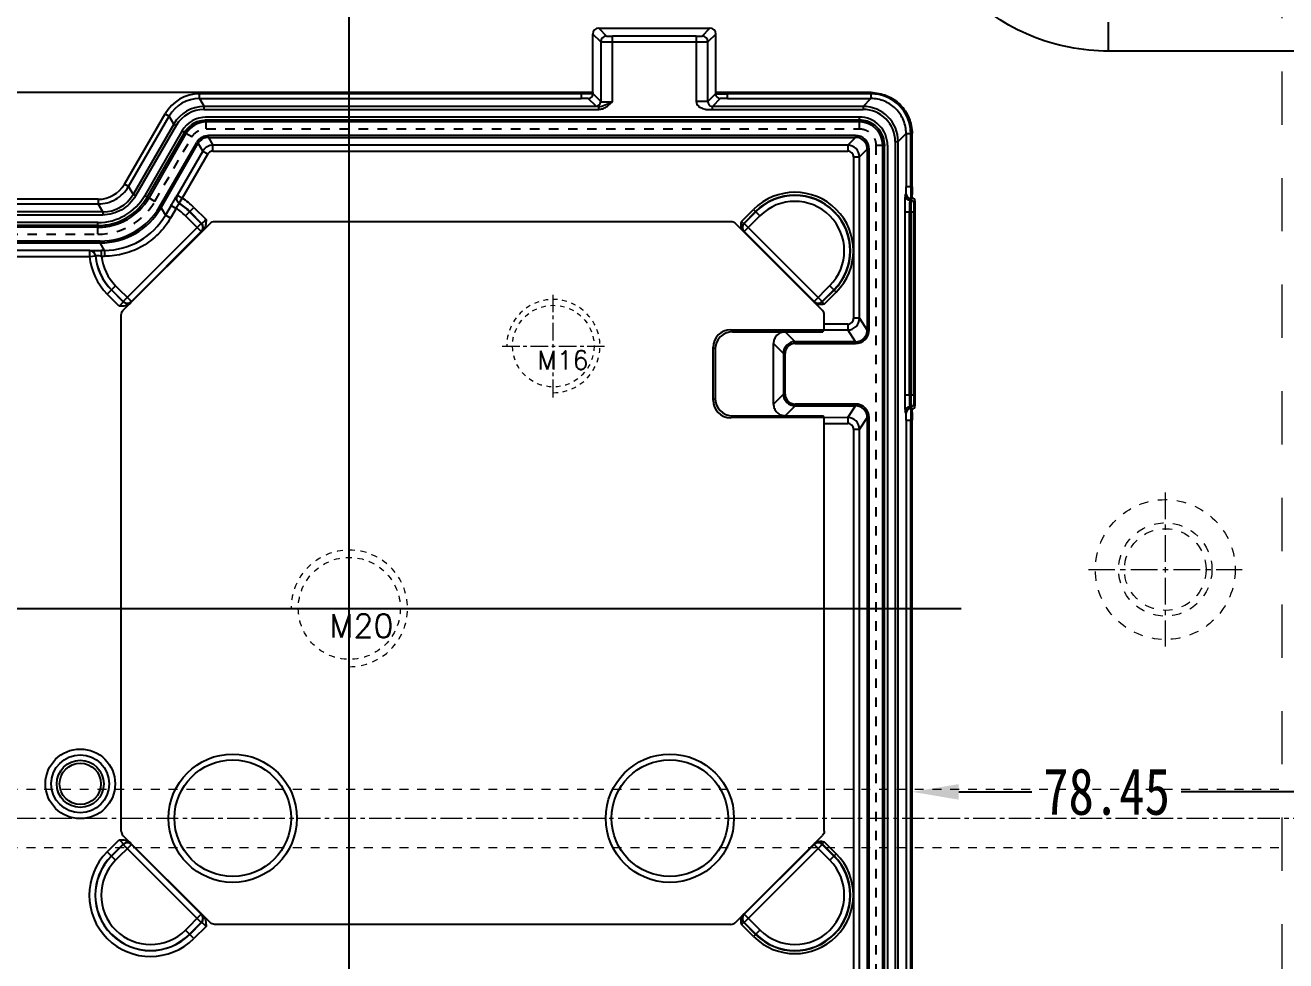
# Model space of a CAD drawing. Header units: millimetres. Extents: x -1265 to 1982, y -12197 to 1934.
# Drawn here: x 95.6 to 311.8, y -1066.9 to -906.4 of the extents above; entities that cross this region are included whole.
import ezdxf

# ---------------------------------------------------------------- set-up
doc = ezdxf.new("R2010")
doc.units = ezdxf.units.MM
doc.header["$LTSCALE"] = 16.335
doc.header["$PDMODE"] = 3
doc.header["$PDSIZE"] = 0.3125
doc.linetypes.add('CENTER', pattern=[0.6, 0.375, -0.075, 0.075, -0.075])
doc.linetypes.add('HIDDEN', pattern=[0.2, 0.1, -0.1])
doc.layers.get('0').update_dxf_attribs({"linetype": 'CONTINUOUS'})
doc.layers.get('Defpoints').update_dxf_attribs({"linetype": 'CONTINUOUS'})
for name, color, linetype, lineweight in [('cool', 153, 'HIDDEN', 9), ('moldbase', 7, 'CONTINUOUS', 20), ('screw', 33, 'CONTINUOUS', 13)]:
    doc.layers.add(name, color=color, linetype=linetype, lineweight=lineweight)
doc.layers.add('DEFAULT_2', color=8, linetype='HIDDEN')
doc.styles.get("Standard").update_dxf_attribs({"font": 'txt', "width": 0.8})
doc.styles.add('TXT', font='txt.shx', dxfattribs={"bigfont": 'gbcbig.shx'})
doc.dimstyles.new('11', dxfattribs={"dimtxt": 8, "dimasz": 8, "dimexe": 0, "dimexo": 0, "dimgap": 0, "dimtad": 0, "dimdsep": 46, "dimtxsty": 'Standard', "dimcen": 0, "dimclrd": 4, "dimclre": 4, "dimclrt": 6, "dimazin": 0, "dimtp": 0.01, "dimtm": 0.01, "dimtfac": 1, "dimtofl": 0, "dimtmove": 0, "dimatfit": 3, "dimfxl": 0, "dimtolj": 1, "dimarcsym": 0})

# ---------------------------------------------------------------- blocks, each defined once
blk = doc.blocks.new('*D48')
at = {"color": 4, "lineweight": -2}
for p, q in [((247.71, -1039.61), (247.71, -1037.91)), ((255.71, -1037.91), (268.28, -1037.91)), ((318.15, -1037.91), (293.88, -1037.91)), ((326.15, -1039.61), (326.15, -1037.91))]:
    blk.add_line(p, q, dxfattribs=at)
at = {"color": 4}
for points in [[(255.71, -1036.58), (255.71, -1039.25), (247.71, -1037.91)], [(318.15, -1036.58), (318.15, -1039.25), (326.15, -1037.91)]]:
    blk.add_solid(points, dxfattribs=at)
at = {"layer": 'Defpoints', "color": 0}
for p in [(247.71, -1037.91), (247.71, -1039.61), (326.15, -1039.61)]:
    blk.add_point(p, dxfattribs=at)
at = {"color": 6, "insert": (281.08, -1037.91), "char_height": 8, "attachment_point": 5}
blk.add_mtext('\\A1;78.45', dxfattribs=at)
blk = doc.blocks.new('*D45')
at = {"color": 4, "lineweight": -2}
for p, q in [((256.15, -831.43), (364.74, -831.43)), ((364.74, -839.43), (364.74, -1107.64)), ((364.74, -1423.43), (364.74, -1122.58)), ((252.35, -1431.43), (364.74, -1431.43))]:
    blk.add_line(p, q, dxfattribs=at)
at = {"color": 4}
for points in [[(363.4, -839.43), (366.07, -839.43), (364.74, -831.43)], [(363.4, -1423.43), (366.07, -1423.43), (364.74, -1431.43)]]:
    blk.add_solid(points, dxfattribs=at)
at = {"layer": 'Defpoints', "color": 0}
for p in [(256.15, -831.43), (252.35, -1431.43), (364.74, -1431.43)]:
    blk.add_point(p, dxfattribs=at)
at = {"color": 6, "insert": (364.74, -1115.11), "char_height": 8, "attachment_point": 5, "rotation": 90}
blk.add_mtext('\\A1;600', dxfattribs=at)
blk = doc.blocks.new('2')
at = {"layer": 'moldbase', "color": 1, "linetype": 'CENTER', "ltscale": 0.746373}
for p, q in [((291.15, -986.57), (291.15, -1012.97)), ((277.95, -999.77), (304.35, -999.77))]:
    blk.add_line(p, q, dxfattribs=at)
at = {"layer": 'moldbase', "color": 8, "linetype": 'HIDDEN', "ltscale": 0.995164}
for radius in [12, 8, 7]:
    blk.add_circle((291.15, -999.77), radius, dxfattribs=at)
blk = doc.blocks.new('06')
at = {"layer": 'cool', "ltscale": 0.932966}
for p, q in [((-3287.69, 1844.03), (-2736.35, 1844.03)), ((-3287.69, 1834.03), (-2736.35, 1834.03))]:
    blk.add_line(p, q, dxfattribs=at)
at = {"layer": 'cool', "color": 1, "linetype": 'CENTER', "ltscale": 0.621977}
blk.add_line((-3302.02, 1839.03), (-2722.02, 1839.03), dxfattribs=at)
blk = doc.blocks.new('screw_m16_g')
at = {"layer": 'screw', "color": 1, "linetype": 'CENTER', "ltscale": 0.497582}
for p, q in [((0, -8.8), (0, 8.8)), ((-8.8, 0), (8.8, 0))]:
    blk.add_line(p, q, dxfattribs=at)
at = {"layer": 'screw', "color": 33, "linetype": 'HIDDEN', "ltscale": 0.497582}
blk.add_circle((0, 0), 7, dxfattribs=at)
at = {"layer": 'screw', "color": 92, "linetype": 'HIDDEN', "ltscale": 0.497582}
blk.add_arc((0, 0), 8, 270, 180, dxfattribs=at)
at = {"layer": 'screw', "color": 6, "style": 'TXT'}
blk.add_text('M16', height=3.2, dxfattribs=at).set_placement((-2.72, -4))
blk = doc.blocks.new('screw_m20_g')
at = {"layer": 'screw', "color": 1, "linetype": 'CENTER', "ltscale": 0.621977}
for p, q in [((0, -11), (0, 11)), ((-11, 0), (11, 0))]:
    blk.add_line(p, q, dxfattribs=at)
at = {"layer": 'screw', "linetype": 'HIDDEN', "ltscale": 0.621977}
blk.add_circle((0, 0), 8.75, dxfattribs=at)
at = {"layer": 'screw', "color": 92, "linetype": 'HIDDEN', "ltscale": 0.621977}
blk.add_arc((0, 0), 10, 270, 180, dxfattribs=at)
at = {"layer": 'screw', "color": 6, "style": 'TXT'}
blk.add_text('M20', height=4, dxfattribs=at).set_placement((-3.4, -5))

msp = doc.modelspace()

# ---------------------------------------------------------------- linework, layer by layer
at = {"color": 2}
for p, q in [((151.154, -1361.434), (151.154, -901.434)), ((-183.846, -1006.434), (256.154, -1006.434))]:
    msp.add_line(p, q, dxfattribs=at)
at = {"color": 7, "linetype": 'Continuous'}
for p, q in [((281.416, -910.831), (281.416, -905.879)), ((192.934, -917.946), (192.934, -907.896)), ((194.285, -909.247), (192.934, -907.896)), ((193.939, -906.891), (213.034, -906.891)), ((193.939, -906.891), (195.29, -908.243)), ((196.295, -919.547), (196.295, -908.26)), ((210.678, -908.26), (196.295, -908.26)), ((210.678, -908.26), (210.678, -919.499)), ((211.682, -908.243), (213.034, -906.891)), ((214.039, -907.896), (212.687, -909.247)), ((214.039, -917.946), (214.039, -907.896)), ((194.285, -909.247), (194.285, -919.499)), ((196.295, -909.265), (210.678, -909.265)), ((212.687, -919.499), (212.687, -909.247)), ((326.112, -910.831), (281.416, -910.831)), ((192.934, -917.946), (-31.935, -917.946)), ((125.462, -918.965), (125.462, -918.161)), ((190.958, -918.161), (125.462, -918.161)), ((125.462, -918.965), (126.249, -920.328)), ((125.462, -918.965), (190.959, -918.965)), ((190.958, -917.946), (190.958, -918.965)), ((193.481, -920.303), (192.164, -918.986)), ((192.934, -917.946), (192.968, -917.998)), ((192.968, -918.182), (192.968, -917.998)), ((192.968, -918.182), (194.285, -919.499)), ((212.687, -919.499), (214.004, -918.182)), ((214.808, -918.986), (213.465, -920.328)), ((214.039, -917.946), (214.004, -917.998)), ((214.004, -917.998), (214.004, -918.182)), ((240.674, -917.946), (214.039, -917.946)), ((216.014, -918.965), (216.014, -917.946)), ((240.658, -918.161), (216.014, -918.161)), ((216.014, -918.965), (240.658, -918.965)), ((239.295, -920.328), (240.658, -918.965)), ((240.658, -918.161), (240.658, -918.965)), ((126.249, -920.831), (126.249, -920.328)), ((193.933, -920.328), (126.249, -920.328)), ((126.249, -920.831), (193.933, -920.831)), ((193.933, -920.328), (193.933, -920.831)), ((212.687, -919.499), (210.678, -919.499)), ((213.465, -920.831), (213.465, -920.328)), ((239.295, -920.328), (213.465, -920.328)), ((213.465, -920.831), (239.295, -920.831)), ((239.295, -920.328), (239.295, -920.831)), ((112.581, -933.639), (119.544, -921.578)), ((113.277, -934.04), (120.24, -921.98)), ((121.028, -923.343), (114.064, -935.404)), ((119.544, -921.578), (120.24, -921.98)), ((121.028, -923.343), (120.24, -921.98)), ((121.028, -923.343), (121.463, -923.594)), ((238.678, -922.154), (126.605, -922.154)), ((238.678, -922.654), (126.605, -922.654)), ((238.662, -922.971), (126.615, -922.971)), ((238.678, -922.654), (238.678, -922.911)), ((121.463, -923.594), (114.499, -935.655)), ((122.43, -924.564), (116.047, -935.621)), ((116.48, -935.87), (122.863, -924.814)), ((123.134, -924.981), (116.75, -936.037)), ((122.863, -924.814), (123.086, -924.943)), ((126.99, -925.632), (126.99, -925.33)), ((238.011, -925.33), (126.99, -925.33)), ((126.99, -925.632), (127.765, -926.974)), ((126.99, -925.632), (238.011, -925.632)), ((236.669, -926.974), (238.011, -925.632)), ((238.011, -925.33), (238.011, -925.632)), ((246.687, -924.994), (245.324, -926.358)), ((246.687, -924.994), (246.687, -934.095)), ((246.687, -924.994), (247.491, -924.994)), ((247.491, -934.095), (247.491, -924.994)), ((247.706, -936.036), (247.706, -924.979)), ((118.605, -937.542), (124.989, -926.486)), ((118.867, -937.693), (125.25, -926.636)), ((124.989, -926.486), (125.25, -926.636)), ((126.025, -927.979), (125.25, -926.636)), ((127.765, -927.979), (127.765, -926.974)), ((236.669, -926.974), (127.765, -926.974)), ((236.669, -926.974), (236.669, -927.979)), ((240.021, -927.641), (238.678, -928.984)), ((240.021, -927.641), (240.021, -958.679)), ((240.021, -927.641), (240.322, -927.641)), ((240.322, -958.678), (240.322, -927.641)), ((242.681, -1242.562), (242.681, -926.991)), ((242.999, -1242.578), (242.999, -926.975)), ((243.499, -926.975), (243.499, -1242.578)), ((244.822, -926.358), (244.822, -1243.195)), ((244.822, -926.358), (245.324, -926.358)), ((245.324, -1243.195), (245.324, -926.358)), ((126.025, -927.979), (121.635, -935.582)), ((126.895, -928.481), (122.505, -936.085)), ((126.025, -927.979), (126.895, -928.481)), ((127.765, -927.979), (236.669, -927.979)), ((237.674, -928.984), (237.674, -956.665)), ((237.674, -928.984), (238.678, -928.984)), ((238.678, -956.665), (238.678, -928.984)), ((113.277, -934.04), (112.581, -933.639)), ((113.277, -934.04), (114.064, -935.404)), ((247.706, -934.095), (246.687, -934.095)), ((108.056, -936.251), (69.777, -936.251)), ((108.056, -936.251), (108.056, -937.055)), ((114.499, -935.655), (114.064, -935.404)), ((116.741, -936.021), (116.48, -935.87)), ((121.6, -935.605), (121.635, -935.582)), ((122.505, -936.085), (121.635, -935.582)), ((121.985, -936.944), (122.505, -936.085)), ((246.516, -935.604), (246.667, -935.3)), ((247.471, -936.104), (247.319, -936.407)), ((247.521, -936.407), (247.319, -936.407)), ((247.471, -936.104), (247.673, -936.104)), ((247.521, -936.407), (247.673, -936.104)), ((247.655, -936.104), (247.706, -936.036)), ((108.843, -938.418), (68.989, -938.418)), ((69.777, -937.055), (108.056, -937.055)), ((108.843, -938.418), (108.056, -937.055)), ((108.843, -938.418), (108.843, -938.921)), ((118.867, -937.693), (118.605, -937.542)), ((118.867, -937.693), (119.611, -938.982)), ((120.566, -937.328), (119.611, -938.982)), ((121.437, -937.83), (120.481, -939.485)), ((120.567, -937.328), (121.437, -937.83)), ((121.951, -936.968), (121.985, -936.944)), ((123.047, -939.091), (124.494, -937.644)), ((125.76, -940.384), (123.757, -938.381)), ((123.783, -938.354), (125.813, -940.384)), ((124.494, -937.644), (126.571, -939.721)), ((218.434, -940.065), (220.512, -937.987)), ((218.826, -940.384), (220.867, -938.342)), ((220.906, -938.381), (218.903, -940.384)), ((220.512, -937.987), (221.616, -939.091)), ((246.468, -938.416), (247.998, -938.416)), ((246.468, -938.416), (246.468, -969.837)), ((247.272, -969.837), (247.272, -938.416)), ((247.496, -938.416), (247.496, -969.837)), ((247.998, -969.837), (247.998, -938.416)), ((248.209, -936.539), (248.023, -936.909)), ((248.209, -936.539), (248.209, -971.714)), ((68.989, -938.921), (108.843, -938.921)), ((108.039, -940.244), (69.793, -940.244)), ((108.039, -940.744), (69.793, -940.744)), ((108.039, -940.744), (108.039, -941.001)), ((112.325, -955.34), (127.315, -940.35)), ((112.359, -953.785), (125.76, -940.384)), ((120.481, -939.485), (119.611, -938.982)), ((125.76, -941.804), (123.047, -939.091)), ((125.76, -940.384), (125.813, -940.384)), ((128.025, -940.056), (216.638, -940.056)), ((232.337, -955.34), (217.348, -940.35)), ((218.826, -940.384), (218.903, -940.384)), ((218.903, -941.804), (221.616, -939.091)), ((232.304, -953.785), (218.903, -940.384)), ((108.048, -941.061), (69.784, -941.061)), ((113.779, -953.785), (125.76, -941.804)), ((125.76, -941.804), (125.813, -941.804)), ((218.826, -941.804), (218.903, -941.804)), ((218.903, -941.804), (230.883, -953.785)), ((106.585, -945.064), (68.932, -945.064)), ((108.424, -943.42), (69.409, -943.42)), ((69.409, -943.722), (108.424, -943.722)), ((106.585, -945.064), (106.621, -945.045)), ((106.585, -945.064), (106.585, -946.069)), ((108.424, -943.42), (108.424, -943.722)), ((109.168, -945.011), (108.424, -943.722)), ((108.636, -946.016), (108.636, -945.011)), ((109.168, -945.011), (108.636, -945.011)), ((109.168, -945.011), (109.168, -946.016)), ((67.928, -946.069), (106.585, -946.069)), ((106.585, -946.069), (107.585, -945.975)), ((107.585, -945.975), (107.621, -945.957)), ((108.636, -946.016), (109.168, -946.016)), ((109.619, -952.519), (111.066, -951.072)), ((113.779, -953.785), (111.066, -951.072)), ((230.883, -953.785), (233.606, -951.062)), ((233.597, -951.072), (234.7, -952.175)), ((111.696, -954.596), (109.619, -952.519)), ((112.359, -953.838), (110.329, -951.808)), ((110.356, -951.782), (112.359, -953.785)), ((232.304, -953.785), (234.307, -951.782)), ((234.345, -951.82), (232.304, -953.862)), ((234.712, -952.164), (232.623, -954.253)), ((112.359, -953.838), (112.359, -953.785)), ((113.779, -953.838), (113.779, -953.785)), ((230.883, -953.785), (230.883, -953.862)), ((232.304, -953.785), (232.304, -953.862)), ((112.031, -1044.663), (112.031, -956.05)), ((232.631, -958.649), (232.631, -956.05)), ((236.669, -957.67), (232.631, -957.67)), ((236.669, -957.67), (236.669, -958.674)), ((238.678, -956.665), (237.674, -956.665)), ((238.678, -956.665), (240.021, -958.679)), ((216.585, -958.649), (236.669, -958.674)), ((216.585, -958.649), (216.927, -958.991)), ((216.927, -958.991), (232.403, -958.991)), ((225.938, -958.991), (227.635, -960.689)), ((232.614, -958.674), (232.403, -958.991)), ((238.011, -960.689), (236.669, -958.674)), ((240.322, -958.679), (240.021, -958.679)), ((213.586, -970.725), (213.586, -961.648)), ((213.586, -961.648), (213.928, -961.99)), ((213.928, -961.99), (213.928, -970.383)), ((223.928, -971.372), (223.928, -961)), ((225.626, -962.698), (223.928, -961)), ((227.635, -960.99), (227.635, -960.689)), ((238.011, -960.689), (227.635, -960.689)), ((227.635, -960.99), (238.012, -960.99)), ((238.011, -960.689), (238.011, -960.99)), ((225.626, -962.698), (225.927, -962.698)), ((225.626, -962.698), (225.626, -969.675)), ((225.927, -969.675), (225.927, -962.698)), ((213.586, -970.725), (213.928, -970.383)), ((223.928, -971.372), (225.626, -969.675)), ((225.927, -969.675), (225.626, -969.675)), ((247.998, -969.837), (246.468, -969.837)), ((227.635, -971.684), (225.938, -973.382)), ((238.012, -971.383), (227.635, -971.383)), ((227.635, -971.684), (227.635, -971.383)), ((227.635, -971.684), (238.011, -971.684)), ((236.669, -973.698), (238.011, -971.684)), ((238.011, -971.383), (238.011, -971.684)), ((246.667, -972.952), (246.516, -972.649)), ((247.319, -971.845), (247.521, -971.845)), ((247.319, -971.845), (247.471, -972.149)), ((247.673, -972.149), (247.471, -972.149)), ((247.673, -972.149), (247.521, -971.845)), ((247.706, -972.216), (247.655, -972.148)), ((247.706, -1203.366), (247.706, -972.216)), ((248.023, -971.343), (248.209, -971.714)), ((216.585, -973.724), (216.927, -973.382)), ((236.669, -973.698), (216.585, -973.724)), ((216.927, -973.382), (232.403, -973.382)), ((232.614, -973.698), (232.403, -973.382)), ((232.631, -1044.663), (232.631, -973.724)), ((232.631, -974.703), (236.669, -974.703)), ((236.669, -973.698), (236.669, -974.703)), ((240.021, -973.694), (238.678, -975.708)), ((240.021, -973.694), (240.322, -973.694)), ((240.021, -973.694), (240.021, -1115.459)), ((240.322, -1115.458), (240.322, -973.694)), ((246.687, -974.157), (247.706, -974.157)), ((246.687, -974.157), (246.687, -1201.425)), ((247.491, -1201.425), (247.491, -974.157)), ((237.674, -975.708), (238.678, -975.708)), ((237.674, -975.708), (237.674, -1092.15)), ((238.678, -1091.145), (238.678, -975.708)), ((109.607, -1048.206), (111.696, -1046.116)), ((112.325, -1045.373), (127.315, -1060.362)), ((217.348, -1060.362), (232.337, -1045.373)), ((232.623, -1046.46), (234.7, -1048.537)), ((111.066, -1049.641), (109.619, -1048.194)), ((110.329, -1048.904), (112.359, -1046.875)), ((112.359, -1046.928), (110.356, -1048.931)), ((111.056, -1049.651), (113.779, -1046.928)), ((112.359, -1046.928), (112.359, -1046.875)), ((125.76, -1060.329), (112.359, -1046.928)), ((113.779, -1046.928), (113.779, -1046.875)), ((125.76, -1058.908), (113.779, -1046.928)), ((230.883, -1046.928), (218.903, -1058.908)), ((218.903, -1060.329), (232.304, -1046.928)), ((230.883, -1046.851), (230.883, -1046.928)), ((230.883, -1046.928), (233.597, -1049.641)), ((232.304, -1046.851), (232.304, -1046.928)), ((232.304, -1046.851), (234.345, -1048.892)), ((234.307, -1048.931), (232.304, -1046.928)), ((234.7, -1048.537), (233.597, -1049.641)), ((123.047, -1061.622), (125.76, -1058.908)), ((125.813, -1058.908), (125.76, -1058.908)), ((218.903, -1058.908), (218.826, -1058.908)), ((218.903, -1058.908), (221.626, -1061.631)), ((124.494, -1063.069), (123.047, -1061.622)), ((123.757, -1062.332), (125.76, -1060.329)), ((125.813, -1060.329), (123.783, -1062.358)), ((126.571, -1060.991), (124.494, -1063.069)), ((125.813, -1060.329), (125.76, -1060.329)), ((216.638, -1060.656), (128.025, -1060.656)), ((220.523, -1062.737), (218.434, -1060.648)), ((218.903, -1060.329), (218.826, -1060.329)), ((220.867, -1062.37), (218.826, -1060.329)), ((218.903, -1060.329), (220.906, -1062.332)), ((221.616, -1061.622), (220.512, -1062.725))]:
    msp.add_line(p, q, dxfattribs=at)
for radius in [5.973, 4.969, 4.037, 3.535]:
    msp.add_circle((104.996, -1036.536), radius, dxfattribs=at)
at = {"color": 4}
for centre, radius in [((131.154, -1042.434), 11), ((206.154, -1042.434), 11), ((131.154, -1042.434), 10), ((206.154, -1042.434), 10)]:
    msp.add_circle(centre, radius, dxfattribs=at)
at = {"color": 7, "linetype": 'Continuous'}
for centre, radius, start, end in [((244.154, -913.434), 82, 0, 90), ((195.29, -909.248), 1.005, 90.02106, 179.97894), ((211.682, -909.248), 1.005, 0.02106, 89.97894), ((125.462, -924.994), 6.833, 89.99914, 150.00086), ((125.462, -924.994), 6.029, 89.99767, 150.00233), ((192.164, -918.182), 0.804, 270.02106, 359.97894), ((214.808, -918.182), 0.804, 180.02106, 269.97893), ((240.658, -924.994), 6.833, 359.99933, 90.00067), ((126.249, -926.358), 6.029, 90.00019, 149.99981), ((126.249, -926.357), 5.527, 89.99905, 150.00095), ((193.481, -919.498), 0.804, 270.02106, 359.97894), ((239.295, -926.358), 6.029, 0.00197, 89.99803), ((239.295, -926.357), 5.526, 359.99488, 90.00512), ((126.605, -926.975), 4.821, 90.00122, 149.99879), ((126.614, -926.99), 4.338, 110.03687, 129.96313), ((126.605, -926.918), 4.764, 90.00085, 91.60398), ((238.678, -926.975), 4.821, 359.99749, 90.00252), ((238.678, -926.927), 4.773, 89.06983, 89.99974), ((238.673, -927.007), 4.353, 72.00937, 89.9352), ((238.676, -926.976), 4.322, 18.0676, 71.93018), ((126.551, -926.944), 4.759, 148.96708, 149.99964), ((126.99, -927.641), 2.311, 89.99211, 150.00789), ((238.011, -927.641), 2.311, 359.99614, 90.00386), ((238.011, -927.641), 2.009, 359.99269, 90.00731), ((238.645, -926.98), 4.353, 0.06477, 17.98843), ((127.765, -928.984), 2.01, 89.99806, 150.00194), ((236.668, -928.984), 2.01, 0.00872, 89.99128), ((238.722, -926.975), 4.777, 0.00059, 1.39807), ((236.669, -928.984), 1.005, 359.99638, 90.00362), ((108.056, -931.026), 5.225, 269.9991, 330.0009), ((108.032, -931.007), 6.06, 315.03509, 328.97349), ((108.103, -931.053), 5.975, 328.99888, 329.99866), ((108.039, -930.997), 9.247, 269.99989, 330.00011), ((108.039, -930.997), 9.747, 269.99908, 330.00092), ((108.843, -932.39), 6.029, 269.99825, 330.00175), ((108.056, -931.026), 6.029, 285.00016, 314.99984), ((122.471, -936.107), 1.005, 150.05423, 238.86877), ((122.506, -936.084), 1.005, 148.798, 238.79148), ((117.056, -945.081), 10.518, 45, 58.79792), ((227.606, -945.081), 10.033, 315.09252, 135), ((227.606, -945.081), 9.531, 315, 135), ((227.606, -945.081), 9.476, 315, 135), ((334.441, -937.909), 87.971, 179.05729, 179.64376), ((247.32, -935.603), 0.804, 180.05521, 269.97098), ((247.471, -935.3), 0.804, 180.05521, 269.97098), ((247.521, -936.91), 0.503, 0.03525, 90.00009), ((108.056, -931.081), 5.974, 270.00067, 271.00059), ((108.052, -930.996), 6.059, 271.0262, 284.9653), ((108.424, -931.664), 11.756, 269.99908, 330.00092), ((108.424, -931.664), 12.058, 269.99951, 330.00049), ((117.056, -945.081), 8.472, 45, 58.86352), ((117.056, -945.081), 9.476, 45, 58.89623), ((117.056, -945.081), 9.514, 45, 58.79792), ((227.606, -945.081), 8.472, 315.09273, 135), ((395.228, -938.394), 148.76, 179.6025, 180.00853), ((109.169, -932.954), 12.058, 269.99825, 330.00175), ((125.048, -941.094), 1.006, 315.06678, 44.93322), ((125.101, -941.094), 1.006, 315.08418, 44.91581), ((219.538, -941.094), 1.006, 135.08419, 224.91582), ((219.614, -941.094), 1.006, 135.06678, 224.93322), ((106.584, -946.069), 1.005, 5.39199, 89.96692), ((106.62, -946.051), 1.005, 5.32627, 89.94907), ((117.056, -945.081), 10.518, 185.38784, 225), ((117.056, -945.081), 9.514, 185.38784, 225), ((117.056, -945.081), 9.476, 185.30415, 225), ((117.056, -945.081), 8.472, 186.33639, 225), ((113.069, -953.073), 1.006, 225.06677, 314.93323), ((113.069, -953.126), 1.006, 225.08419, 314.91582), ((231.594, -953.073), 1.006, 225.06677, 314.93323), ((231.594, -953.15), 1.006, 225.08418, 314.91581), ((236.668, -956.664), 2.01, 270.01308, 359.98692), ((236.669, -956.665), 1.005, 270.00003, 0.01088), ((238.012, -958.679), 2.009, 269.99612, 0.01806), ((238.011, -958.679), 2.311, 270.00376, 0.01586), ((227.635, -962.698), 2.009, 90.00036, 179.99964), ((227.635, -962.698), 1.708, 89.98821, 180.01179), ((227.635, -969.675), 2.009, 180.00036, 269.99964), ((227.635, -969.675), 1.708, 179.98821, 270.01179), ((238.012, -973.693), 2.009, 359.98194, 90.00388), ((238.011, -973.693), 2.311, 359.98324, 89.9971), ((247.32, -972.65), 0.804, 90.02902, 179.94479), ((247.471, -972.953), 0.804, 90.02902, 179.94479), ((247.521, -971.343), 0.503, 269.99993, 359.96473), ((236.668, -975.708), 2.01, 0.01308, 89.98692), ((236.669, -975.707), 1.005, 359.98912, 89.99997), ((113.069, -1047.587), 1.006, 45.08418, 134.91581), ((113.069, -1047.639), 1.006, 45.06678, 134.93322), ((231.594, -1047.563), 1.006, 45.08419, 134.91582), ((231.594, -1047.639), 1.006, 45.06678, 134.93322), ((117.056, -1055.631), 10.518, 135.09273, 315), ((117.056, -1055.631), 9.514, 135, 315), ((227.606, -1055.631), 10.033, 225.09252, 45), ((227.606, -1055.631), 9.531, 225, 45), ((117.056, -1055.631), 9.476, 135, 315), ((117.056, -1055.631), 8.472, 135.09273, 315), ((227.606, -1055.631), 9.476, 225, 45), ((227.606, -1055.631), 8.472, 225.09273, 45), ((125.048, -1059.619), 1.006, 315.06678, 44.93322), ((125.101, -1059.619), 1.006, 315.08419, 44.91582), ((219.538, -1059.619), 1.006, 135.08418, 224.91581), ((219.614, -1059.619), 1.006, 135.06678, 224.93322)]:
    msp.add_arc(centre, radius, start, end, dxfattribs=at)
msp.add_arc((246.154, -911.434), 80, 0, 90)
for centre, major_axis, ratio, start_param, end_param in [((193.939, -907.896), (-0.711, 0.711), 0.9996955, -0.7852459, 0.7852459), ((213.034, -907.896), (0.711, 0.711), 0.9996955, -0.7852459, 0.7852459), ((126.615, -926.992), (-2.01, 3.482), 0.9997969, 5.7596745, 6.8066962), ((238.661, -926.992), (2.843, 2.843), 0.9996955, 5.497923, 7.0684476), ((108.046, -931.01), (-5.026, 8.705), 0.9997969, -3.6651065, -2.6180788), ((247.706, -936.539), (0.225, 0.45), 0.9992388, -1.106966, 0.463678), ((216.587, -961.65), (2.123, -2.123), 0.999315, 2.3565371, 3.9266482), ((216.929, -961.992), (2.123, -2.123), 0.999315, 2.3565371, 3.9266482), ((216.587, -970.723), (2.123, 2.123), 0.999315, -3.9266482, -2.3565371), ((216.929, -970.381), (2.123, 2.123), 0.999315, -3.9266482, -2.3565371), ((247.706, -971.713), (-0.225, 0.45), 0.9992388, -3.6052707, -2.0346267)]:
    msp.add_ellipse(centre, major_axis=major_axis, ratio=ratio, start_param=start_param, end_param=end_param, dxfattribs=at)
for points, knots in [([(281.416, -910.831), (279.149, -910.831), (274.604, -910.392), (268.051, -908.426), (262.005, -905.217), (256.71, -900.881), (252.373, -895.586), (249.162, -889.54), (247.196, -882.986), (246.757, -878.439), (246.757, -876.171)], [0, 0, 0, 0, 0.125001, 0.2499845, 0.3749684, 0.4999498, 0.6249336, 0.7499374, 0.8749724, 1, 1, 1, 1]), ([(195.29, -908.243), (195.295, -908.248), (195.327, -908.243), (195.382, -908.252), (195.477, -908.252), (195.599, -908.256), (195.749, -908.257), (195.984, -908.259), (196.168, -908.26), (196.295, -908.26)], [0, 0, 0, 0, 0.0229634, 0.082427, 0.1755145, 0.2992498, 0.4500064, 0.6216001, 1, 1, 1, 1]), ([(210.678, -908.26), (210.804, -908.26), (210.989, -908.259), (211.223, -908.257), (211.373, -908.256), (211.496, -908.252), (211.59, -908.252), (211.645, -908.243), (211.677, -908.248), (211.682, -908.243)], [0, 0, 0, 0, 0.378398, 0.5499925, 0.70075, 0.8244858, 0.9175732, 0.9770366, 1, 1, 1, 1]), ([(194.285, -909.247), (194.298, -909.254), (194.356, -909.246), (194.47, -909.258), (194.657, -909.256), (194.903, -909.261), (195.203, -909.262), (195.672, -909.264), (196.041, -909.265), (196.295, -909.265)], [0, 0, 0, 0, 0.0222677, 0.0811426, 0.1746664, 0.2990482, 0.4497829, 0.6213287, 1, 1, 1, 1]), ([(210.678, -909.265), (210.931, -909.265), (211.3, -909.264), (211.77, -909.262), (212.069, -909.261), (212.315, -909.256), (212.502, -909.258), (212.616, -909.246), (212.674, -909.254), (212.687, -909.247)], [0, 0, 0, 0, 0.3786712, 0.5502169, 0.7009516, 0.8253334, 0.9188573, 0.9777323, 1, 1, 1, 1]), ([(192.968, -918.182), (192.955, -918.174), (192.921, -918.18), (192.868, -918.174), (192.765, -918.174), (192.597, -918.169), (192.35, -918.167), (192.05, -918.164), (191.581, -918.162), (191.212, -918.161), (190.958, -918.161)], [0, 0, 0, 0, 0.022294, 0.0472533, 0.0811759, 0.1746993, 0.2990771, 0.4498059, 0.6213444, 1, 1, 1, 1]), ([(190.959, -917.946), (191.212, -917.946), (191.581, -917.948), (192.051, -917.954), (192.35, -917.96), (192.597, -917.968), (192.766, -917.975), (192.867, -917.982), (192.918, -917.986), (192.948, -917.992), (192.966, -917.994), (192.968, -917.998)], [0, 0, 0, 0, 0.3784075, 0.5498064, 0.7003953, 0.8246808, 0.9181747, 0.9521207, 0.9771485, 0.9931047, 1, 1, 1, 1]), ([(192.164, -918.986), (192.158, -918.979), (192.119, -918.985), (192.054, -918.974), (191.94, -918.975), (191.793, -918.97), (191.614, -918.968), (191.332, -918.966), (191.111, -918.965), (190.959, -918.965)], [0, 0, 0, 0, 0.0229531, 0.0824086, 0.1754907, 0.299224, 0.4499826, 0.6215821, 1, 1, 1, 1]), ([(214.004, -917.998), (214.007, -917.994), (214.024, -917.992), (214.054, -917.986), (214.105, -917.982), (214.207, -917.975), (214.376, -917.968), (214.622, -917.96), (214.922, -917.954), (215.391, -917.948), (215.76, -917.946), (216.014, -917.946)], [0, 0, 0, 0, 0.0068953, 0.0228515, 0.0478792, 0.0818252, 0.1753191, 0.2996046, 0.4501935, 0.6215924, 1, 1, 1, 1]), ([(214.004, -918.182), (214.017, -918.174), (214.052, -918.18), (214.105, -918.174), (214.207, -918.174), (214.376, -918.169), (214.623, -918.167), (214.922, -918.164), (215.392, -918.162), (215.76, -918.161), (216.014, -918.161)], [0, 0, 0, 0, 0.022294, 0.0472533, 0.0811759, 0.1746993, 0.2990771, 0.4498058, 0.6213443, 1, 1, 1, 1]), ([(216.014, -918.965), (215.862, -918.965), (215.64, -918.966), (215.359, -918.968), (215.179, -918.97), (215.032, -918.975), (214.919, -918.974), (214.853, -918.985), (214.815, -918.979), (214.808, -918.986)], [0, 0, 0, 0, 0.3784177, 0.5500173, 0.7007761, 0.8245094, 0.9175915, 0.9770469, 1, 1, 1, 1]), ([(246.687, -924.994), (246.687, -924.21), (246.362, -922.629), (245.036, -920.616), (243.023, -919.291), (241.443, -918.965), (240.658, -918.965)], [0, 0, 0, 0, 0.2501772, 0.5, 0.7498229, 1, 1, 1, 1]), ([(240.674, -917.946), (241.588, -917.953), (243.439, -918.307), (245.773, -919.879), (247.345, -922.214), (247.699, -924.064), (247.706, -924.979)], [0, 0, 0, 0, 0.2500136, 0.5, 0.7499864, 1, 1, 1, 1]), ([(193.933, -920.328), (193.87, -920.327), (193.761, -920.322), (193.619, -920.32), (193.536, -920.307), (193.489, -920.311), (193.481, -920.303)], [0, 0, 0, 0, 0.4186991, 0.7285103, 0.9232386, 1, 1, 1, 1]), ([(193.933, -920.328), (194.316, -920.33), (195.128, -920.056), (195.882, -919.724), (196.295, -919.547)], [0, 0, 0, 0, 0.4600703, 1, 1, 1, 1]), ([(193.933, -920.831), (194.162, -920.821), (194.622, -920.745), (195.243, -920.432), (195.792, -920.017), (196.133, -919.709), (196.295, -919.547)], [0, 0, 0, 0, 0.2502367, 0.4998032, 0.7503083, 1, 1, 1, 1]), ([(194.285, -919.499), (194.288, -919.503), (194.306, -919.504), (194.336, -919.51), (194.388, -919.513), (194.489, -919.52), (194.658, -919.527), (194.904, -919.534), (195.203, -919.539), (195.673, -919.545), (196.041, -919.547), (196.295, -919.547)], [0, 0, 0, 0, 0.0069957, 0.023282, 0.0486627, 0.0827978, 0.175876, 0.2995679, 0.450258, 0.6217715, 1, 1, 1, 1]), ([(210.678, -919.499), (210.678, -919.64), (210.75, -919.928), (211.028, -920.262), (211.382, -920.506), (211.902, -920.739), (212.469, -920.853), (213.039, -920.852), (213.323, -920.831), (213.465, -920.831)], [0, 0, 0, 0, 0.1243902, 0.2492149, 0.3743538, 0.4995698, 0.7494634, 0.8747478, 1, 1, 1, 1]), ([(212.687, -919.499), (212.687, -919.661), (212.757, -919.936), (213.05, -920.246), (213.313, -920.329), (213.465, -920.328)], [0, 0, 0, 0, 0.3895199, 0.634714, 1, 1, 1, 1]), ([(126.99, -925.632), (126.644, -925.632), (125.943, -925.828), (125.423, -926.337), (125.25, -926.636)], [0, 0, 0, 0, 0.4999997, 1, 1, 1, 1]), ([(127.765, -927.979), (127.592, -927.979), (127.242, -928.077), (126.982, -928.331), (126.895, -928.481)], [0, 0, 0, 0, 0.5000016, 1, 1, 1, 1]), ([(246.667, -935.3), (246.672, -935.291), (246.67, -935.254), (246.677, -935.183), (246.678, -935.07), (246.684, -934.854), (246.686, -934.525), (246.687, -934.246), (246.687, -934.095)], [0, 0, 0, 0, 0.0257697, 0.0871501, 0.181257, 0.3051288, 0.625427, 1, 1, 1, 1]), ([(247.491, -934.095), (247.491, -934.346), (247.49, -934.812), (247.488, -935.361), (247.482, -935.721), (247.481, -935.909), (247.473, -936.029), (247.476, -936.088), (247.471, -936.104)], [0, 0, 0, 0, 0.3747911, 0.6950007, 0.8194821, 0.9140099, 0.9748507, 1, 1, 1, 1]), ([(247.706, -934.095), (247.706, -934.347), (247.705, -934.712), (247.698, -935.177), (247.693, -935.475), (247.684, -935.722), (247.68, -935.911), (247.664, -936.028), (247.666, -936.091), (247.655, -936.104)], [0, 0, 0, 0, 0.3747294, 0.544842, 0.6947672, 0.819152, 0.913614, 0.9744898, 1, 1, 1, 1]), ([(114.499, -935.655), (114.213, -936.146), (113.515, -937.062), (112.146, -938.11), (110.554, -938.772), (109.411, -938.918), (108.843, -938.921)], [0, 0, 0, 0, 0.2499999, 0.5, 0.7500001, 1, 1, 1, 1]), ([(120.566, -937.328), (120.692, -937.11), (120.875, -936.795), (121.112, -936.394), (121.264, -936.138), (121.393, -935.927), (121.489, -935.765), (121.558, -935.668), (121.586, -935.614), (121.6, -935.605)], [0, 0, 0, 0, 0.374784, 0.5449442, 0.694933, 0.8193916, 0.913908, 0.974761, 1, 1, 1, 1]), ([(246.516, -935.604), (246.505, -935.625), (246.509, -935.71), (246.492, -935.875), (246.489, -936.14), (246.484, -936.345), (246.482, -936.461)], [0, 0, 0, 0, 0.0828247, 0.2822896, 0.5920801, 1, 1, 1, 1]), ([(247.319, -936.407), (247.309, -936.421), (247.312, -936.485), (247.297, -936.602), (247.293, -936.791), (247.288, -936.937), (247.286, -937.02)], [0, 0, 0, 0, 0.0850462, 0.2862393, 0.5944356, 1, 1, 1, 1]), ([(247.521, -936.407), (247.515, -936.423), (247.518, -936.482), (247.508, -936.602), (247.507, -936.79), (247.502, -937.037), (247.5, -937.335), (247.496, -937.8), (247.496, -938.165), (247.496, -938.416)], [0, 0, 0, 0, 0.0251886, 0.086042, 0.1805699, 0.3050446, 0.4550621, 0.6252337, 1, 1, 1, 1]), ([(121.951, -936.968), (121.943, -936.97), (121.928, -936.999), (121.892, -937.045), (121.843, -937.127), (121.779, -937.231), (121.703, -937.36), (121.587, -937.561), (121.497, -937.72), (121.437, -937.83)], [0, 0, 0, 0, 0.0260658, 0.0874602, 0.1815159, 0.3053157, 0.4553013, 0.6254795, 1, 1, 1, 1]), ([(247.286, -937.02), (247.283, -937.12), (247.275, -937.586), (247.272, -938.051), (247.272, -938.416)], [0, 0, 0, 0, 0.2159737, 1, 1, 1, 1]), ([(248.023, -936.909), (248.018, -936.921), (248.02, -936.966), (248.011, -937.055), (248.009, -937.196), (248.005, -937.381), (248.002, -937.605), (247.999, -937.954), (247.998, -938.228), (247.998, -938.416)], [0, 0, 0, 0, 0.0252786, 0.0861569, 0.1806807, 0.305133, 0.4551072, 0.6252486, 1, 1, 1, 1]), ([(120.481, -939.485), (119.909, -940.467), (118.513, -942.299), (115.774, -944.395), (112.59, -945.719), (110.305, -946.011), (109.168, -946.016)], [0, 0, 0, 0, 0.2499999, 0.5, 0.7500001, 1, 1, 1, 1]), ([(125.813, -940.384), (125.822, -940.387), (125.852, -940.367), (125.902, -940.336), (125.977, -940.276), (126.113, -940.159), (126.316, -939.972), (126.482, -939.81), (126.571, -939.721)], [0, 0, 0, 0, 0.0286234, 0.0908401, 0.1850528, 0.3085901, 0.6274023, 1, 1, 1, 1]), ([(126.571, -939.721), (126.571, -940.059), (126.567, -940.731), (126.277, -941.388), (126.041, -941.624)], [0, 0, 0, 0, 0.5026558, 1, 1, 1, 1]), ([(218.744, -941.747), (218.639, -941.642), (218.47, -941.389), (218.32, -940.807), (218.384, -940.356), (218.434, -940.065)], [0, 0, 0, 0, 0.2498943, 0.5001423, 1, 1, 1, 1]), ([(218.434, -940.065), (218.478, -940.108), (218.562, -940.188), (218.675, -940.288), (218.758, -940.353), (218.802, -940.379), (218.82, -940.386), (218.826, -940.384)], [0, 0, 0, 0, 0.3655516, 0.6780352, 0.9004256, 0.9668963, 1, 1, 1, 1]), ([(125.813, -941.804), (125.822, -941.804), (125.846, -941.785), (125.892, -941.753), (125.96, -941.695), (126.012, -941.65), (126.041, -941.624)], [0, 0, 0, 0, 0.0914267, 0.2898232, 0.5942438, 1, 1, 1, 1]), ([(218.744, -941.747), (218.762, -941.762), (218.788, -941.779), (218.815, -941.804), (218.826, -941.804)], [0, 0, 0, 0, 0.6967318, 1, 1, 1, 1]), ([(106.621, -945.045), (106.636, -945.037), (106.697, -945.041), (106.815, -945.028), (107.005, -945.027), (107.252, -945.02), (107.552, -945.017), (108.019, -945.012), (108.385, -945.011), (108.636, -945.011)], [0, 0, 0, 0, 0.0250962, 0.0859746, 0.1806511, 0.3053156, 0.455468, 0.6256512, 1, 1, 1, 1]), ([(108.636, -946.016), (108.509, -946.002), (108.325, -945.985), (108.089, -945.968), (107.939, -945.959), (107.815, -945.955), (107.718, -945.95), (107.66, -945.955), (107.627, -945.951), (107.621, -945.957)], [0, 0, 0, 0, 0.3757058, 0.5460524, 0.6960426, 0.8197438, 0.9135731, 0.9745647, 1, 1, 1, 1]), ([(111.696, -954.596), (111.785, -954.507), (111.947, -954.341), (112.134, -954.138), (112.251, -954.002), (112.311, -953.927), (112.342, -953.877), (112.362, -953.847), (112.359, -953.838)], [0, 0, 0, 0, 0.3725977, 0.6914099, 0.8149472, 0.90916, 0.9713767, 1, 1, 1, 1]), ([(113.599, -954.066), (113.363, -954.302), (112.706, -954.592), (112.034, -954.596), (111.696, -954.596)], [0, 0, 0, 0, 0.4973441, 1, 1, 1, 1]), ([(113.599, -954.066), (113.625, -954.037), (113.67, -953.985), (113.728, -953.917), (113.76, -953.871), (113.779, -953.847), (113.779, -953.838)], [0, 0, 0, 0, 0.4057557, 0.7101762, 0.9085731, 1, 1, 1, 1]), ([(230.883, -953.862), (230.883, -953.872), (230.908, -953.9), (230.926, -953.926), (230.941, -953.943)], [0, 0, 0, 0, 0.3032725, 1, 1, 1, 1]), ([(232.623, -954.253), (232.331, -954.303), (231.881, -954.367), (231.298, -954.217), (231.045, -954.048), (230.941, -953.943)], [0, 0, 0, 0, 0.4998583, 0.7501064, 1, 1, 1, 1]), ([(232.304, -953.862), (232.301, -953.867), (232.309, -953.885), (232.335, -953.93), (232.4, -954.012), (232.499, -954.126), (232.579, -954.209), (232.623, -954.253)], [0, 0, 0, 0, 0.033104, 0.0995749, 0.3219651, 0.6344485, 1, 1, 1, 1]), ([(224.515, -959.578), (224.33, -959.763), (224.034, -960.212), (223.928, -960.739), (223.928, -961)], [0, 0, 0, 0, 0.5001176, 1, 1, 1, 1]), ([(225.938, -958.991), (225.676, -958.991), (225.149, -959.096), (224.7, -959.393), (224.515, -959.578)], [0, 0, 0, 0, 0.4998824, 1, 1, 1, 1]), ([(246.468, -969.837), (246.468, -970.015), (246.469, -970.667), (246.474, -971.318), (246.482, -971.791)], [0, 0, 0, 0, 0.274128, 1, 1, 1, 1]), ([(247.272, -969.837), (247.272, -969.964), (247.273, -970.43), (247.278, -970.895), (247.286, -971.233)], [0, 0, 0, 0, 0.2745186, 1, 1, 1, 1]), ([(247.496, -969.837), (247.496, -970.088), (247.496, -970.453), (247.5, -970.918), (247.502, -971.216), (247.507, -971.463), (247.508, -971.651), (247.518, -971.77), (247.515, -971.83), (247.521, -971.845)], [0, 0, 0, 0, 0.3747661, 0.5449376, 0.6949552, 0.81943, 0.913958, 0.9748114, 1, 1, 1, 1]), ([(247.998, -969.837), (247.998, -970.025), (247.999, -970.299), (248.002, -970.648), (248.005, -970.871), (248.009, -971.056), (248.011, -971.198), (248.02, -971.286), (248.018, -971.332), (248.023, -971.343)], [0, 0, 0, 0, 0.3747513, 0.5448928, 0.6948669, 0.8193193, 0.9138431, 0.9747214, 1, 1, 1, 1]), ([(223.928, -971.372), (223.928, -971.634), (224.034, -972.161), (224.33, -972.61), (224.515, -972.795)], [0, 0, 0, 0, 0.499883, 1, 1, 1, 1]), ([(224.515, -972.795), (224.7, -972.98), (225.149, -973.276), (225.676, -973.382), (225.938, -973.382)], [0, 0, 0, 0, 0.500117, 1, 1, 1, 1]), ([(246.482, -971.791), (246.483, -971.853), (246.487, -972.058), (246.492, -972.263), (246.497, -972.407)], [0, 0, 0, 0, 0.300074, 1, 1, 1, 1]), ([(246.497, -972.407), (246.5, -972.464), (246.509, -972.543), (246.505, -972.628), (246.516, -972.649)], [0, 0, 0, 0, 0.7066061, 1, 1, 1, 1]), ([(246.687, -974.157), (246.687, -974.007), (246.686, -973.728), (246.684, -973.398), (246.678, -973.182), (246.677, -973.069), (246.67, -972.998), (246.672, -972.961), (246.667, -972.952)], [0, 0, 0, 0, 0.374573, 0.6948713, 0.8187431, 0.91285, 0.9742303, 1, 1, 1, 1]), ([(247.286, -971.233), (247.287, -971.277), (247.291, -971.423), (247.296, -971.569), (247.301, -971.671)], [0, 0, 0, 0, 0.3003493, 1, 1, 1, 1]), ([(247.301, -971.671), (247.303, -971.712), (247.312, -971.767), (247.309, -971.831), (247.319, -971.845)], [0, 0, 0, 0, 0.7028683, 1, 1, 1, 1]), ([(247.471, -972.149), (247.476, -972.165), (247.473, -972.223), (247.481, -972.343), (247.482, -972.531), (247.488, -972.892), (247.49, -973.441), (247.491, -973.906), (247.491, -974.157)], [0, 0, 0, 0, 0.0251493, 0.0859901, 0.1805179, 0.3049993, 0.6252089, 1, 1, 1, 1]), ([(247.655, -972.148), (247.666, -972.162), (247.664, -972.225), (247.68, -972.341), (247.684, -972.531), (247.693, -972.777), (247.698, -973.075), (247.705, -973.541), (247.706, -973.906), (247.706, -974.157)], [0, 0, 0, 0, 0.0255102, 0.0863859, 0.1808479, 0.3052327, 0.4551579, 0.6252705, 1, 1, 1, 1]), ([(111.696, -1046.116), (112.034, -1046.116), (112.706, -1046.12), (113.363, -1046.41), (113.599, -1046.646)], [0, 0, 0, 0, 0.5026558, 1, 1, 1, 1]), ([(112.359, -1046.875), (112.362, -1046.865), (112.342, -1046.835), (112.311, -1046.786), (112.251, -1046.711), (112.134, -1046.574), (111.947, -1046.372), (111.785, -1046.205), (111.696, -1046.116)], [0, 0, 0, 0, 0.0286234, 0.0908401, 0.1850528, 0.3085901, 0.6274023, 1, 1, 1, 1]), ([(113.779, -1046.875), (113.779, -1046.866), (113.76, -1046.841), (113.728, -1046.796), (113.67, -1046.728), (113.625, -1046.676), (113.599, -1046.646)], [0, 0, 0, 0, 0.0914269, 0.2898237, 0.5942443, 1, 1, 1, 1]), ([(230.941, -1046.769), (231.045, -1046.664), (231.298, -1046.495), (231.881, -1046.345), (232.331, -1046.409), (232.623, -1046.46)], [0, 0, 0, 0, 0.2498944, 0.5001423, 1, 1, 1, 1]), ([(232.623, -1046.46), (232.579, -1046.503), (232.499, -1046.587), (232.4, -1046.701), (232.335, -1046.783), (232.309, -1046.827), (232.301, -1046.846), (232.304, -1046.851)], [0, 0, 0, 0, 0.3655516, 0.6780352, 0.9004256, 0.9668963, 1, 1, 1, 1]), ([(230.941, -1046.769), (230.926, -1046.787), (230.908, -1046.813), (230.883, -1046.84), (230.883, -1046.851)], [0, 0, 0, 0, 0.6967318, 1, 1, 1, 1]), ([(126.041, -1059.089), (126.012, -1059.062), (125.96, -1059.017), (125.892, -1058.959), (125.846, -1058.927), (125.822, -1058.908), (125.813, -1058.908)], [0, 0, 0, 0, 0.4057562, 0.7101769, 0.9085734, 1, 1, 1, 1]), ([(126.041, -1059.089), (126.277, -1059.325), (126.567, -1059.981), (126.571, -1060.654), (126.571, -1060.991)], [0, 0, 0, 0, 0.4973441, 1, 1, 1, 1]), ([(218.434, -1060.648), (218.384, -1060.356), (218.32, -1059.906), (218.47, -1059.323), (218.639, -1059.071), (218.744, -1058.966)], [0, 0, 0, 0, 0.4998583, 0.7501063, 1, 1, 1, 1]), ([(218.826, -1058.908), (218.815, -1058.908), (218.788, -1058.933), (218.762, -1058.951), (218.744, -1058.966)], [0, 0, 0, 0, 0.3032725, 1, 1, 1, 1]), ([(126.571, -1060.991), (126.482, -1060.902), (126.316, -1060.74), (126.113, -1060.553), (125.977, -1060.437), (125.902, -1060.376), (125.852, -1060.345), (125.822, -1060.326), (125.813, -1060.329)], [0, 0, 0, 0, 0.3725977, 0.6914099, 0.8149472, 0.90916, 0.9713767, 1, 1, 1, 1]), ([(218.826, -1060.329), (218.82, -1060.326), (218.802, -1060.334), (218.758, -1060.36), (218.675, -1060.425), (218.562, -1060.524), (218.478, -1060.604), (218.434, -1060.648)], [0, 0, 0, 0, 0.033104, 0.0995749, 0.3219651, 0.6344485, 1, 1, 1, 1])]:
    msp.add_open_spline(points, degree=3, knots=knots, dxfattribs=at)
for points in [[(125.128, -922.914), (125.598, -922.744), (126.105, -922.654), (126.605, -922.654)], [(122.863, -924.814), (123.113, -924.381), (123.445, -923.987), (123.828, -923.665)], [(127.315, -940.35), (127.407, -940.258), (127.63, -940.108), (127.894, -940.057), (128.025, -940.056)], [(216.638, -940.056), (216.768, -940.057), (217.032, -940.108), (217.255, -940.258), (217.348, -940.35)], [(112.031, -956.05), (112.032, -955.919), (112.083, -955.655), (112.233, -955.432), (112.325, -955.34)], [(232.631, -956.05), (232.631, -955.919), (232.58, -955.655), (232.429, -955.432), (232.337, -955.34)], [(112.031, -1044.663), (112.032, -1044.793), (112.083, -1045.057), (112.233, -1045.28), (112.325, -1045.373)], [(232.631, -1044.663), (232.631, -1044.793), (232.58, -1045.057), (232.429, -1045.28), (232.337, -1045.373)], [(128.025, -1060.656), (127.894, -1060.656), (127.63, -1060.605), (127.407, -1060.454), (127.315, -1060.362)], [(216.638, -1060.656), (216.768, -1060.656), (217.032, -1060.605), (217.255, -1060.454), (217.348, -1060.362)]]:
    msp.add_open_spline(points, degree=3, dxfattribs=at)
at = {"layer": 'DEFAULT_2', "color": 8, "linetype": 'HIDDEN'}
for p, q in [((126.605, -924.154), (126.605, -922.154)), ((238.678, -922.654), (238.678, -922.154)), ((238.678, -924.154), (238.678, -922.911)), ((117.779, -936.621), (124.162, -925.564)), ((122.863, -924.814), (122.43, -924.564)), ((124.162, -925.564), (123.086, -924.943)), ((123.134, -924.981), (123.124, -924.965)), ((126.605, -924.154), (238.678, -924.154)), ((241.499, -926.975), (241.499, -1242.578)), ((241.499, -926.975), (243.499, -926.975)), ((116.48, -935.87), (116.047, -935.621)), ((116.741, -936.021), (116.75, -936.037)), ((117.779, -936.621), (116.741, -936.021)), ((108.039, -940.744), (108.039, -940.244)), ((69.793, -942.244), (108.039, -942.244)), ((108.039, -942.244), (108.039, -941.001)), ((108.039, -941.045), (108.048, -941.061)), ((232.631, -958.649), (232.614, -958.674)), ((232.631, -973.724), (232.614, -973.698))]:
    msp.add_line(p, q, dxfattribs=at)
for centre, radius, start, end in [((126.61, -926.983), 4.028, 110.02248, 129.97746), ((108.039, -930.997), 10.048, 270.5922, 329.4078), ((108.124, -931.046), 9.95, 329.40111, 329.99972), ((108.039, -930.997), 11.247, 270, 330), ((108.039, -931.095), 9.95, 270.00028, 270.59889)]:
    msp.add_arc(centre, radius, start, end, dxfattribs=at)
for points in [[(126.605, -922.955), (126.14, -922.955), (125.668, -923.04), (125.231, -923.198)], [(239.919, -923.156), (239.52, -923.026), (239.097, -922.955), (238.678, -922.955)], [(124.022, -923.896), (123.666, -924.196), (123.357, -924.562), (123.124, -924.965)], [(242.697, -926.975), (242.697, -926.556), (242.627, -926.132), (242.497, -925.734)]]:
    msp.add_open_spline(points, degree=3, dxfattribs=at)
for points, knots in [([(242.497, -925.734), (242.302, -925.14), (241.632, -924.02), (240.513, -923.35), (239.919, -923.156)], [0, 0, 0, 0, 0.5000004, 1, 1, 1, 1]), ([(124.162, -925.564), (124.401, -925.139), (125.133, -924.422), (126.12, -924.147), (126.605, -924.154)], [0, 0, 0, 0, 0.5010702, 1, 1, 1, 1]), ([(238.678, -924.154), (239.045, -924.151), (239.787, -924.303), (240.727, -924.93), (241.351, -925.869), (241.501, -926.609), (241.499, -926.975)], [0, 0, 0, 0, 0.2501544, 0.5007761, 0.7509667, 1, 1, 1, 1]), ([(232.614, -958.674), (232.619, -958.668), (232.616, -958.637), (232.623, -958.58), (232.623, -958.486), (232.628, -958.305), (232.63, -958.029), (232.631, -957.796), (232.631, -957.67)], [0, 0, 0, 0, 0.0240058, 0.0839459, 0.1776991, 0.3021053, 0.6238167, 1, 1, 1, 1]), ([(232.631, -974.703), (232.631, -974.577), (232.63, -974.343), (232.628, -974.067), (232.623, -973.887), (232.623, -973.793), (232.616, -973.735), (232.619, -973.705), (232.614, -973.698)], [0, 0, 0, 0, 0.3761813, 0.6978911, 0.8222983, 0.9160523, 0.9759935, 1, 1, 1, 1])]:
    msp.add_open_spline(points, degree=3, knots=knots, dxfattribs=at)
at = {"layer": 'moldbase', "color": 8, "linetype": 'HIDDEN', "ltscale": 5.597796}
msp.add_line((311.154, -731.434), (311.154, -1521.434), dxfattribs=at)

# ---------------------------------------------------------------- block references
for name, p in [('2', (0, 0)), ('06', (3048.174, -2881.462))]:
    msp.add_blockref(name, p)
at = {"layer": 'screw'}
for name, p in [('screw_m16_g', (186.154, -961.434)), ('screw_m20_g', (151.154, -1006.434))]:
    msp.add_blockref(name, p, dxfattribs=at)

# ---------------------------------------------------------------- dimensions: what is measured, and where the dimension line sits
dim = msp.add_linear_dim(base=(364.738, -1431.434), p1=(256.154, -831.434), p2=(252.352, -1431.434), angle=90, dimstyle='11')
dim.commit()
dim.dimension.update_dxf_attribs({"geometry": '*D45', "text_midpoint": (364.738, -1115.109), "dimtype": 160})
dim = msp.add_linear_dim(base=(247.706, -1037.914), p1=(326.154, -1039.614), p2=(247.706, -1039.614), dimstyle='11')
dim.commit()
dim.dimension.update_dxf_attribs({"geometry": '*D48', "text_midpoint": (281.076, -1037.914), "dimtype": 160})

doc.saveas('drawing.dxf')
